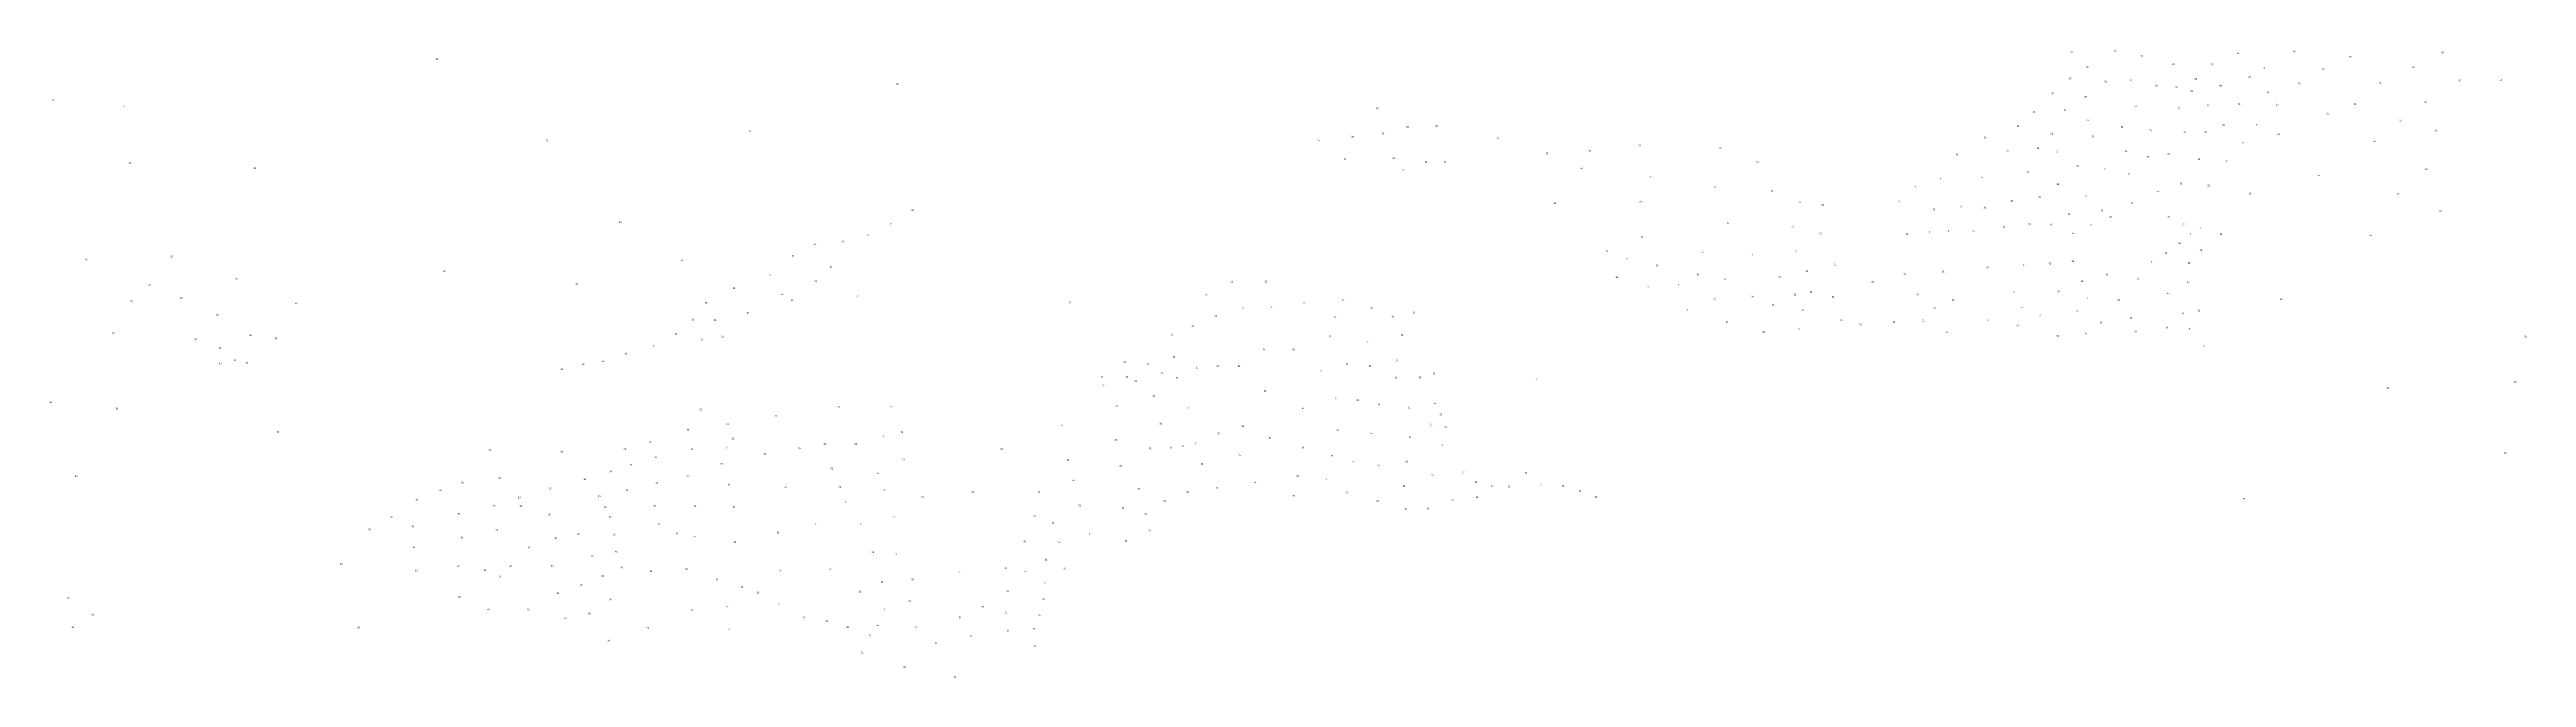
# Model space of a CAD drawing. Extents: x 538696 to 554460, y 1851264 to 1863934.
# Drawn here: x 541643 to 543114, y 1853668 to 1854041 of the extents above; entities that cross this region are included whole.
import ezdxf

# ---------------------------------------------------------------- set-up
doc = ezdxf.new("R2010")
doc.units = 0
doc.layers.add('Level 20', color=7, linetype='Continuous')

msp = doc.modelspace()

# ---------------------------------------------------------------- texts
at = {"layer": 'Level 20'}
for s, p in [('24', (541872.4, 1854035.1)), ('25', (542843.4, 1854039.3)), ('25', (542852.5, 1854030.1)), ('25', (542869.2, 1854040.1)), ('25', (542884.8, 1854036.6)), ('25', (542903.7, 1854032)), ('25', (542926.7, 1854031.7)), ('25', (542942.2, 1854038.5)), ('25', (542957.3, 1854029.3)), ('25', (542975.4, 1854039.4)), ('25', (542992.5, 1854028.9)), ('26', (543008.7, 1854036.2)), ('26', (543046.1, 1854030.1)), ('26', (543063.5, 1854038.8)), ('25', (542145.9, 1854020.3)), ('25', (542831.9, 1854014.4)), ('25', (542842.3, 1854023.5)), ('25', (542863.5, 1854021.7)), ('25', (542878.3, 1854022.2)), ('25', (542893.6, 1854019.3)), ('25', (542905.4, 1854018.2)), ('25', (542914.4, 1854015.8)), ('25', (542917, 1854023.1)), ('25', (542931.6, 1854019)), ('25', (542948.9, 1854024.4)), ('25', (542959.8, 1854015.3)), ('25', (542978.4, 1854020.4)), ('26', (543026.2, 1854020.6)), ('26', (543073.6, 1854022.2)), ('26', (543098.2, 1854022.7)), ('24', (541644.4, 1854010.7)), ('24', (541687, 1854006.7)), ('25', (542430.8, 1854005.5)), ('25', (542820.8, 1854003.6)), ('25', (542839.3, 1854004.8)), ('25', (542851.5, 1854012.4)), ('31', (542852.9, 1853998.9)), ('25', (542881.4, 1854007)), ('25', (542906.9, 1854006.2)), ('25', (542924.4, 1854008)), ('25', (542942.6, 1854008.1)), ('25', (542965.2, 1854008)), ('25', (542995.3, 1854002.6)), ('26', (543011.4, 1854008.1)), ('32', (543038.6, 1853998.5)), ('26', (543053.3, 1854009.6)), ('30', (541937.7, 1853986.5)), ('31', (542058.3, 1853992.3)), ('31', (542396.2, 1853987.2)), ('31', (542416.1, 1853988.8)), ('31', (542434.3, 1853990.8)), ('31', (542448.8, 1853994.7)), ('31', (542466.2, 1853995)), ('31', (542502.7, 1853988.2)), ('31', (542586.6, 1853983.5)), ('31', (542791.9, 1853988.4)), ('31', (542811.5, 1853995.1)), ('31', (542831.5, 1853990.6)), ('31', (542856, 1853988.9)), ('31', (542873.2, 1853994.7)), ('31', (542890.3, 1853992.9)), ('31', (542910.2, 1853991.4)), ('31', (542922.7, 1853991.6)), ('31', (542933.4, 1853995.6)), ('31', (542945.2, 1853985.1)), ('31', (542953.3, 1853995.8)), ('31', (542966.1, 1853990.3)), ('32', (543023, 1853986.4)), ('32', (543059.7, 1853992.4)), ('30', (541690.1, 1853973)), ('30', (541764.2, 1853970.1)), ('31', (542411.7, 1853975.4)), ('31', (542440.5, 1853976.1)), ('31', (542446.7, 1853969)), ('31', (542459.9, 1853973.7)), ('31', (542471.2, 1853973.6)), ('31', (542531.5, 1853978.9)), ('31', (542552.2, 1853970.1)), ('31', (542557.1, 1853980.3)), ('31', (542634.6, 1853982.2)), ('31', (542656.6, 1853973.8)), ('31', (542775.2, 1853978.3)), ('31', (542805.2, 1853980.6)), ('31', (542823.3, 1853982)), ('31', (542835.1, 1853979.9)), ('31', (542846.7, 1853971.4)), ('31', (542863.4, 1853969.4)), ('31', (542875.6, 1853980.2)), ('31', (542888.4, 1853976.8)), ('31', (542900.7, 1853978.6)), ('31', (542918.7, 1853975.5)), ('31', (542935.5, 1853974.2)), ('32', (543053.8, 1853969.5)), ('31', (542593.2, 1853964.7)), ('31', (542631.4, 1853959.2)), ('31', (542665.3, 1853956.7)), ('31', (542750.8, 1853958.9)), ('31', (542765.8, 1853963.7)), ('31', (542789.8, 1853965)), ('31', (542817.2, 1853967.9)), ('31', (542835, 1853960.6)), ('31', (542877.5, 1853966.7)), ('31', (542894.5, 1853956.7)), ('31', (542908.2, 1853961)), ('31', (542924.5, 1853959.8)), ('31', (542949.2, 1853955.1)), ('31', (542990.1, 1853966)), ('32', (543037.2, 1853954.8)), ('31', (542154.8, 1853945.2)), ('31', (542536.3, 1853949.3)), ('31', (542587.2, 1853950)), ('31', (542681.7, 1853950.1)), ('31', (542695.2, 1853948.3)), ('31', (542741.1, 1853950.2)), ('31', (542761.4, 1853945.6)), ('31', (542778.1, 1853947.2)), ('31', (542791.6, 1853946.7)), ('31', (542807.7, 1853950.7)), ('31', (542824.3, 1853952.8)), ('31', (542841.7, 1853942.8)), ('31', (542852.1, 1853953.4)), ('31', (542861.1, 1853945)), ('31', (542866.5, 1853940.9)), ('31', (542879.2, 1853949.2)), ('31', (542900.9, 1853941.1)), ('32', (543062.3, 1853944.5)), ('30', (541981.2, 1853938)), ('31', (542097.1, 1853924.9)), ('31', (542113.4, 1853926.4)), ('31', (542128.6, 1853930.2)), ('31', (542142.2, 1853936.7)), ('31', (542588.2, 1853929)), ('31', (542639.1, 1853937.6)), ('31', (542677.5, 1853935.4)), ('31', (542694.1, 1853931.2)), ('31', (542745.3, 1853930.9)), ('31', (542759.1, 1853932)), ('31', (542770.4, 1853932.8)), ('31', (542785, 1853933.1)), ('31', (542802.7, 1853935.3)), ('31', (542818.2, 1853936.7)), ('31', (542831.1, 1853936.5)), ('31', (542844.2, 1853931.5)), ('31', (542855.1, 1853936.3)), ('31', (542907.3, 1853925.5)), ('31', (542909.9, 1853936.5)), ('31', (542913.9, 1853930.8)), ('31', (542920, 1853934.2)), ('31', (542932, 1853930.9)), ('32', (543020.8, 1853930.3)), ('30', (541664.1, 1853915.7)), ('30', (541714.7, 1853917.6)), ('31', (542018.1, 1853915.4)), ('31', (542083.9, 1853917.9)), ('31', (542106.5, 1853911.2)), ('31', (542567.4, 1853920.7)), ('31', (542579.5, 1853915.9)), ('31', (542597, 1853912.2)), ('31', (542623.9, 1853920.6)), ('31', (542653.8, 1853918.7)), ('31', (542679.9, 1853920.5)), ('31', (542702.5, 1853912.9)), ('31', (542793.2, 1853911)), ('31', (542814.9, 1853912.6)), ('31', (542830.3, 1853913.5)), ('31', (542843.9, 1853914.8)), ('31', (542891.1, 1853914.3)), ('31', (542899.2, 1853919.6)), ('31', (542913, 1853913.7)), ('31', (542919.9, 1853921.4)), ('30', (541701.6, 1853900.8)), ('30', (541753.4, 1853904.2)), ('30', (541876.7, 1853908.8)), ('30', (541955.4, 1853901.1)), ('31', (542048.9, 1853898.8)), ('31', (542070.4, 1853906.4)), ('31', (542077.5, 1853895.2)), ('31', (542097.2, 1853902.9)), ('31', (542344.2, 1853902.6)), ('31', (542364.6, 1853902.7)), ('31', (542573.1, 1853905.3)), ('31', (542592, 1853899.5)), ('31', (542610.2, 1853900.7)), ('31', (542621.4, 1853906.8)), ('31', (542637, 1853904)), ('31', (542669.7, 1853905.4)), ('31', (542685.9, 1853908.9)), ('31', (542688.5, 1853896.6)), ('31', (542724.9, 1853902.5)), ('31', (542744.1, 1853907)), ('31', (542766.9, 1853908.7)), ('31', (542809.2, 1853896.3)), ('31', (542835.4, 1853896.7)), ('31', (542849.4, 1853902.9)), ('31', (542864.3, 1853906.8)), ('31', (542882.8, 1853904.5)), ('31', (542900.6, 1853895.8)), ('31', (542912.5, 1853902.4)), ('30', (541691, 1853890.9)), ('30', (541720.4, 1853893)), ('30', (541742.1, 1853882.9)), ('30', (541788.7, 1853889.9)), ('31', (542032.3, 1853890.1)), ('31', (542057.2, 1853884)), ('31', (542083.4, 1853891.6)), ('31', (542122.4, 1853893.7)), ('31', (542248.3, 1853890.2)), ('31', (542329.7, 1853894.7)), ('31', (542335, 1853882.3)), ('31', (542351.3, 1853886.6)), ('31', (542368.3, 1853887.2)), ('31', (542387.7, 1853890)), ('31', (542405.9, 1853881.7)), ('31', (542410.5, 1853891.6)), ('31', (542427.6, 1853886.8)), ('31', (542440.1, 1853881.9)), ('31', (542452.7, 1853884.2)), ('31', (542615.2, 1853885.8)), ('31', (542631.2, 1853892.6)), ('31', (542653.7, 1853893.7)), ('31', (542666, 1853888.9)), ('31', (542678.8, 1853895)), ('31', (542683.5, 1853885.9)), ('31', (542701.6, 1853893.6)), ('31', (542751.7, 1853894.9)), ('31', (542761.8, 1853886.8)), ('31', (542772.8, 1853891.8)), ('31', (542814.1, 1853887)), ('31', (542825, 1853882.4)), ('31', (542846.6, 1853885.5)), ('31', (542853.1, 1853892.5)), ('31', (542871, 1853891.6)), ('31', (542878.3, 1853881.1)), ('31', (542909.2, 1853883.6)), ('31', (542918.8, 1853885.5)), ('32', (542967.7, 1853892.2)), ('30', (541680, 1853872.2)), ('30', (541729, 1853868.3)), ('30', (541761.6, 1853870.8)), ('30', (541776.7, 1853868.9)), ('31', (542014.5, 1853871.6)), ('31', (542024.3, 1853880.1)), ('31', (542029.7, 1853868.2)), ('31', (542037.6, 1853879.8)), ('31', (542042, 1853870)), ('31', (542309.1, 1853871.2)), ('31', (542321.3, 1853876.1)), ('31', (542402.6, 1853870.1)), ('31', (542425.3, 1853866.6)), ('31', (542445.6, 1853871)), ('31', (542638.6, 1853878.5)), ('31', (542660.2, 1853872.8)), ('31', (542681.5, 1853874.3)), ('31', (542706.6, 1853879.8)), ('31', (542717.8, 1853877.1)), ('31', (542737.6, 1853878.6)), ('31', (542755.3, 1853879.6)), ('31', (542769, 1853872.6)), ('31', (542793.9, 1853879.7)), ('31', (542811.1, 1853876.5)), ('31', (542834.8, 1853870.4)), ('31', (542851.6, 1853871.7)), ('31', (542860.7, 1853878.4)), ('31', (542881.3, 1853872.9)), ('31', (542899.9, 1853875.3)), ('31', (542913.5, 1853874.5)), ('32', (543112.7, 1853870)), ('30', (541743.4, 1853863.2)), ('30', (541743.6, 1853854)), ('30', (541752.6, 1853856)), ('30', (541759.5, 1853854.3)), ('30', (541959.3, 1853853.6)), ('30', (541971, 1853855.4)), ('30', (541984.6, 1853859.8)), ('31', (542001.3, 1853864.2)), ('31', (542280.9, 1853854.7)), ('31', (542294.5, 1853853.8)), ('31', (542310, 1853858)), ('31', (542323.6, 1853851.6)), ('31', (542336, 1853852.6)), ('31', (542348.8, 1853852.4)), ('31', (542363.6, 1853862.2)), ('31', (542381.1, 1853862.2)), ('31', (542412.9, 1853853.7)), ('31', (542426.4, 1853852.6)), ('31', (542442.5, 1853855.7)), ('31', (542922, 1853864.2)), ('30', (541946.5, 1853850.6)), ('31', (542267.5, 1853846)), ('31', (542268.3, 1853840.8)), ('31', (542282.1, 1853846.1)), ('31', (542287.3, 1853843.5)), ('31', (542303, 1853848.4)), ('31', (542312, 1853845.4)), ('31', (542364.2, 1853837.7)), ('31', (542397.8, 1853849.5)), ('31', (542442.1, 1853845.7)), ('31', (542456.1, 1853845.7)), ('31', (542464.6, 1853848)), ('31', (542525.5, 1853844.4)), ('32', (543031, 1853839.5)), ('32', (543106.6, 1853843.1)), ('30', (541643, 1853831)), ('30', (541682.3, 1853827.2)), ('31', (542028.9, 1853826.6)), ('31', (542073.7, 1853822.8)), ('31', (542110.8, 1853828.1)), ('31', (542142.6, 1853828.1)), ('31', (542276, 1853828.5)), ('31', (542298.1, 1853834.5)), ('31', (542319.2, 1853827.3)), ('31', (542386.7, 1853827.4)), ('31', (542406.5, 1853833.1)), ('31', (542419.1, 1853832.2)), ('31', (542432, 1853829.5)), ('31', (542449.7, 1853827.8)), ('31', (542465.3, 1853830.4)), ('31', (542468.6, 1853823.7)), ('30', (541777.9, 1853813.2)), ('30', (541999.1, 1853807.4)), ('31', (542021.6, 1853814.6)), ('31', (542044.9, 1853817.8)), ('31', (542048.1, 1853809.4)), ('31', (542137.7, 1853810.5)), ('31', (542148.5, 1853813.2)), ('31', (542243.4, 1853817.5)), ('31', (542275.4, 1853808.6)), ('31', (542302.3, 1853818.3)), ('31', (542336.5, 1853812.3)), ('31', (542351, 1853816.7)), ('31', (542367.2, 1853809.7)), ('31', (542407.5, 1853814.4)), ('31', (542427.5, 1853812.8)), ('31', (542450.4, 1853810.1)), ('31', (542462.9, 1853817.7)), ('31', (542471.4, 1853816)), ('30', (541903.8, 1853802.4)), ('30', (541946.5, 1853801.4)), ('30', (541984, 1853803.1)), ('30', (541987.8, 1853793.6)), ('31', (542002.3, 1853798.3)), ('31', (542024, 1853803)), ('31', (542041.4, 1853794.2)), ('31', (542044.8, 1853803.9)), ('31', (542067.1, 1853800.3)), ('31', (542087.8, 1853803.7)), ('31', (542102.7, 1853806.2)), ('31', (542121.1, 1853806.2)), ('31', (542149.4, 1853796.8)), ('31', (542207.7, 1853803.1)), ('31', (542247.3, 1853796.7)), ('31', (542278.3, 1853793.1)), ('31', (542296, 1853803.5)), ('31', (542308.2, 1853803.9)), ('31', (542315.1, 1853804.7)), ('31', (542323.2, 1853806.3)), ('31', (542326.8, 1853794.3)), ('31', (542349.3, 1853799.9)), ('31', (542386.6, 1853803.9)), ('31', (542404.1, 1853799)), ('31', (542417, 1853795.4)), ('31', (542431.5, 1853793.2)), ('31', (542448.2, 1853795.7)), ('31', (542469.7, 1853805.3)), ('32', (543100.7, 1853800.9)), ('30', (541658.1, 1853787)), ('30', (541874.4, 1853778.7)), ('30', (541887.5, 1853783.2)), ('30', (541909.5, 1853785.7)), ('30', (541939.7, 1853779.6)), ('30', (541960.2, 1853785.2)), ('30', (541975.6, 1853789.7)), ('30', (541985.2, 1853778.7)), ('31', (542003, 1853782.9)), ('31', (542021.5, 1853787.4)), ('31', (542045.9, 1853781.9)), ('31', (542079.5, 1853780.7)), ('31', (542106.9, 1853791.6)), ('31', (542111.7, 1853780.7)), ('31', (542134.5, 1853789)), ('31', (542138.3, 1853778.6)), ('31', (542190.4, 1853777.7)), ('31', (542230, 1853777.6)), ('31', (542250.5, 1853784.6)), ('31', (542289.2, 1853779.4)), ('31', (542318.1, 1853777.5)), ('31', (542335.8, 1853780)), ('31', (542358.4, 1853783.4)), ('31', (542383.5, 1853787)), ('31', (542400.8, 1853785.1)), ('31', (542446.8, 1853781.1)), ('31', (542463.7, 1853788)), ('31', (542482.1, 1853789.1)), ('31', (542489.5, 1853783.4)), ('31', (542499, 1853781.2)), ('31', (542509.1, 1853780.9)), ('31', (542519.2, 1853788.9)), ('31', (542528.3, 1853781.9)), ('31', (542541.2, 1853781.1)), ('31', (542551.3, 1853778.2)), ('30', (541845.3, 1853762.8)), ('30', (541860.4, 1853773.1)), ('30', (541885.3, 1853764.5)), ('30', (541906.3, 1853769.6)), ('30', (541921.2, 1853774.3)), ('30', (541922.2, 1853769.2)), ('30', (541939.3, 1853764.2)), ('30', (541968.7, 1853775)), ('30', (541972.2, 1853768.5)), ('30', (541975.2, 1853762.8)), ('31', (542001.6, 1853769.4)), ('31', (542025.7, 1853769.2)), ('31', (542048.9, 1853768.7)), ('31', (542115.5, 1853771.6)), ('31', (542160.8, 1853774.4)), ('31', (542227.2, 1853763.1)), ('31', (542254, 1853769.6)), ('31', (542279.7, 1853768)), ('31', (542293.4, 1853764.3)), ('31', (542304.5, 1853772.3)), ('31', (542381.3, 1853775.2)), ('31', (542412.6, 1853777.2)), ('31', (542431, 1853772.3)), ('31', (542447.8, 1853767.3)), ('31', (542461.1, 1853767.8)), ('31', (542475.6, 1853772.9)), ('31', (542490.2, 1853774.5)), ('31', (542560.6, 1853774.7)), ('31', (542945.5, 1853773.4)), ('30', (541832.3, 1853755.2)), ('30', (541858, 1853757)), ('30', (541887.1, 1853750.5)), ('30', (541908, 1853755.1)), ('30', (541942.9, 1853750)), ('30', (541956.5, 1853752.4)), ('30', (541977.7, 1853752.3)), ('31', (542004.2, 1853758.6)), ('31', (542015, 1853752.8)), ('31', (542025.6, 1853750.8)), ('31', (542075, 1853753.5)), ('31', (542097.5, 1853758.4)), ('31', (542124.4, 1853758.6)), ('31', (542144.2, 1853762.5)), ('31', (542221.3, 1853748.2)), ('31', (542238.3, 1853759.3)), ('31', (542260.4, 1853752.4)), ('31', (542281.5, 1853748.6)), ('31', (542295.5, 1853754.6)), ('30', (541815.5, 1853734.6)), ('30', (541858.6, 1853744.8)), ('30', (541884.9, 1853733.7)), ('30', (541916.1, 1853733.4)), ('30', (541927.2, 1853744.6)), ('30', (541940.8, 1853733.6)), ('30', (541964.5, 1853739.3)), ('30', (541978.9, 1853741.9)), ('31', (542049.3, 1853747.8)), ('31', (542131.2, 1853741.8)), ('31', (542145.6, 1853740.5)), ('31', (542234.2, 1853737.3)), ('31', (542242.2, 1853747.8)), ('30', (541860, 1853730.9)), ('30', (541900.8, 1853731.1)), ('30', (541910.2, 1853727.2)), ('30', (541958.1, 1853722.4)), ('30', (541970.7, 1853727.6)), ('30', (541982, 1853732.7)), ('30', (541999.4, 1853730.5)), ('31', (542020.6, 1853731.6)), ('31', (542038.8, 1853725.5)), ('31', (542053.5, 1853721.2)), ('31', (542076.7, 1853730.6)), ('31', (542106.2, 1853731.6)), ('31', (542136.8, 1853724.2)), ('31', (542154.8, 1853725.6)), ('31', (542183, 1853729.6)), ('31', (542210.2, 1853732.2)), ('31', (542222.2, 1853730)), ('31', (542233.7, 1853723.3)), ('31', (542245.2, 1853732.1)), ('30', (541653.3, 1853714.7)), ('30', (541667.8, 1853704.6)), ('30', (541885.8, 1853715.1)), ('30', (541902.9, 1853707.9)), ('30', (541926.6, 1853707.6)), ('30', (541944.2, 1853717.4)), ('30', (541962.7, 1853705.3)), ('30', (541975.5, 1853713.7)), ('31', (542024, 1853707.2)), ('31', (542045, 1853709.2)), ('31', (542062.9, 1853717.8)), ('31', (542075.7, 1853710.6)), ('31', (542123.5, 1853718.4)), ('31', (542138.3, 1853707.6)), ('31', (542153, 1853712.6)), ('31', (542196.6, 1853709.2)), ('31', (542210.5, 1853705.9)), ('31', (542211.4, 1853718.5)), ('31', (542230.3, 1853704.4)), ('31', (542232.6, 1853713.8)), ('30', (541656.1, 1853697.2)), ('30', (541825.8, 1853697)), ('30', (541948.5, 1853702.6)), ('30', (541974.2, 1853689.3)), ('30', (541997.7, 1853696.7)), ('31', (542046.2, 1853695.7)), ('31', (542090.5, 1853702.9)), ('31', (542103.7, 1853700.8)), ('31', (542116.2, 1853697.2)), ('31', (542129.5, 1853692.2)), ('31', (542134.3, 1853698.4)), ('31', (542156.9, 1853697.6)), ('31', (542183.1, 1853702.9)), ('31', (542189.5, 1853691.8)), ('31', (542211.4, 1853695.1)), ('31', (542227.1, 1853696.1)), ('31', (542125, 1853682.1)), ('31', (542168.8, 1853687.6)), ('31', (542227.4, 1853685.8)), ('31', (542150, 1853673.6)), ('31', (542180, 1853667.7))]:
    msp.add_text(s, height=1, dxfattribs=at).set_placement(p)

doc.saveas('drawing.dxf')
